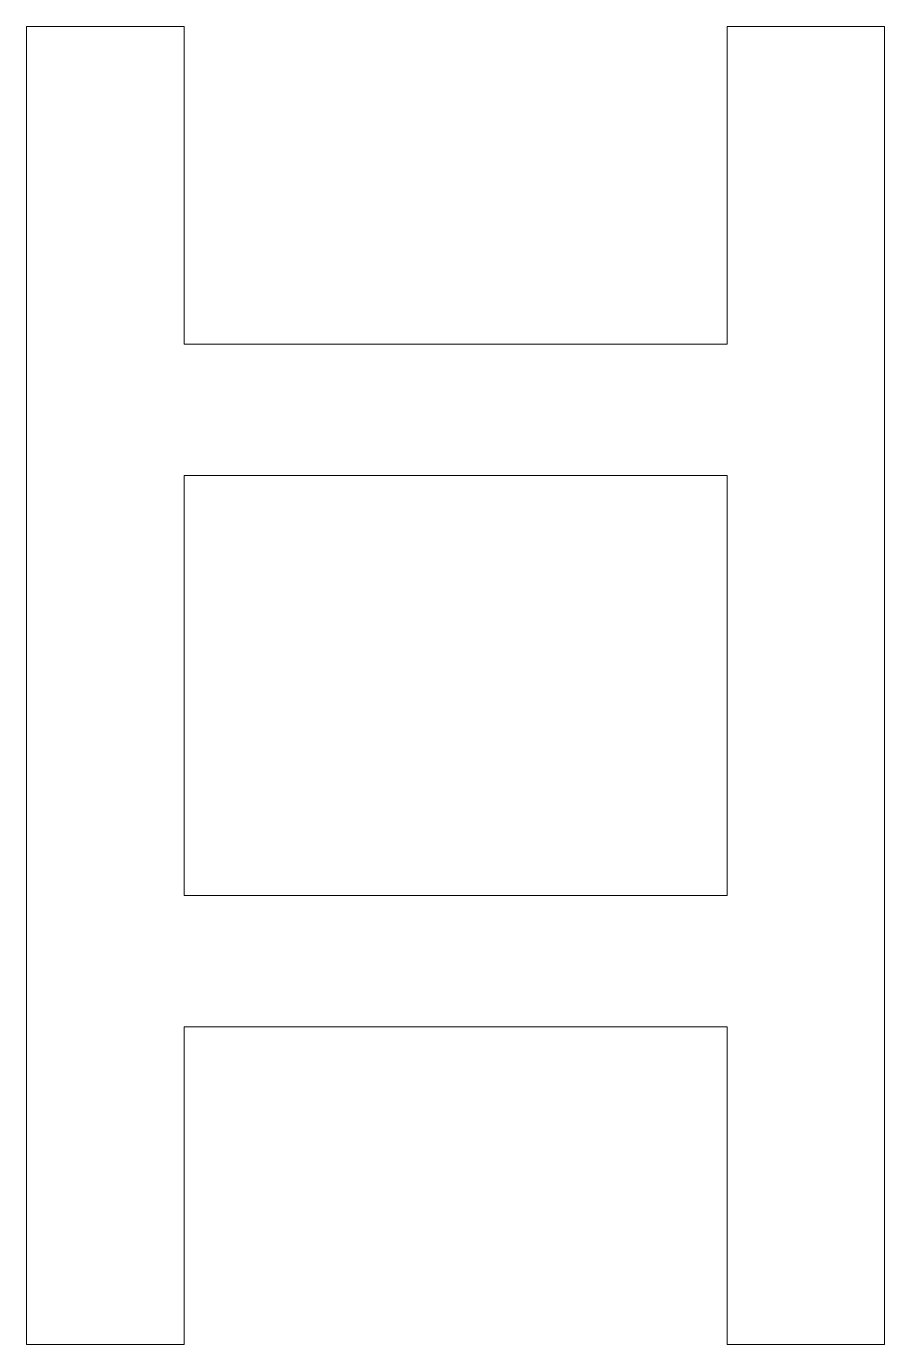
# Model space of a CAD drawing. Header units: millimetres. Extents: x 1243.6 to 1263.2, y -971.7 to -941.6.
import ezdxf

# ---------------------------------------------------------------- set-up
doc = ezdxf.new("R2010")
doc.units = ezdxf.units.MM

msp = doc.modelspace()

# ---------------------------------------------------------------- linework, layer by layer
at = {"color": 7, "linetype": 'Continuous', "lineweight": 15}
for p, q in [((1243.61, -971.686), (1243.61, -941.568)), ((1243.61, -941.568), (1247.21, -941.568)), ((1247.21, -941.568), (1247.21, -948.827)), ((1259.61, -948.827), (1259.61, -941.568)), ((1259.61, -941.568), (1263.21, -941.568)), ((1263.21, -941.568), (1263.21, -971.686)), ((1247.21, -948.827), (1259.61, -948.827)), ((1247.21, -951.827), (1259.61, -951.827)), ((1247.21, -961.427), (1247.21, -951.827)), ((1259.61, -951.827), (1259.61, -961.427)), ((1259.61, -961.427), (1247.21, -961.427)), ((1259.61, -964.427), (1247.21, -964.427)), ((1247.21, -964.427), (1247.21, -971.686)), ((1259.61, -971.686), (1259.61, -964.427)), ((1247.21, -971.686), (1243.61, -971.686)), ((1263.21, -971.686), (1259.61, -971.686))]:
    msp.add_line(p, q, dxfattribs=at)

doc.saveas('drawing.dxf')
